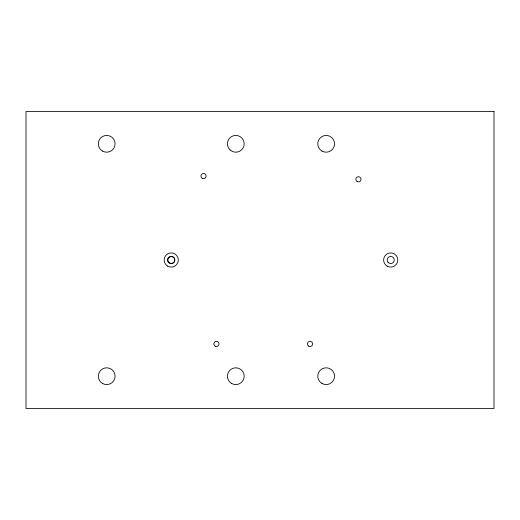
<?xml version="1.0" encoding="UTF-8"?>
<svg xmlns="http://www.w3.org/2000/svg" width="520" height="520" viewBox="0 0 520 520"><rect width="100%" height="100%" fill="white"/><g stroke="black" fill="none" stroke-linecap="round" stroke-linejoin="round"><path stroke-width="0.78" d="M167.719 260.364C167.96 264.829 175.455 264.231 174.759 259.636C174.519 255.171 167.024 255.769 167.719 260.364M494 111.534L26 111.534L26 408.466L494 408.466L494 111.534M102.492 151.073A8.392 8.392 0 0 0 115.083 143.806A8.392 8.392 0 0 0 102.492 136.539A8.392 8.392 0 0 0 102.492 151.073M102.492 383.461A8.392 8.392 0 0 0 115.083 376.194A8.392 8.392 0 0 0 102.492 368.927A8.392 8.392 0 0 0 102.492 383.461M231.595 383.461A8.392 8.392 0 0 0 244.186 376.194A8.392 8.392 0 0 0 231.595 368.927A8.392 8.392 0 0 0 231.595 383.461M230.178 150.046A8.392 8.392 0 0 0 244.004 145.555A8.392 8.392 0 0 0 233.201 135.824A8.392 8.392 0 0 0 230.178 150.046M321.971 151.073A8.392 8.392 0 0 0 334.555 143.806A8.392 8.392 0 0 0 321.971 136.539A8.392 8.392 0 0 0 321.971 151.073M321.971 383.461A8.392 8.392 0 0 0 334.555 376.194A8.392 8.392 0 0 0 321.971 368.927A8.392 8.392 0 0 0 321.971 383.461M215.137 346.151A2.581 2.581 0 0 0 219.011 343.915A2.581 2.581 0 0 0 215.137 341.679A2.581 2.581 0 0 0 215.137 346.151M308.737 346.151A2.581 2.581 0 0 0 312.611 343.915A2.581 2.581 0 0 0 308.737 341.679A2.581 2.581 0 0 0 308.737 346.151M357.149 181.545A2.581 2.581 0 0 0 361.023 179.309A2.581 2.581 0 0 0 357.149 177.073A2.581 2.581 0 0 0 357.149 181.545M202.228 178.321A2.581 2.581 0 0 0 206.102 176.085A2.581 2.581 0 0 0 202.228 173.849A2.581 2.581 0 0 0 202.228 178.321M167.694 266.149A7.098 7.098 0 0 0 178.341 260A7.098 7.098 0 0 0 167.694 253.851A7.098 7.098 0 0 0 167.694 266.149M387.166 266.149A7.098 7.098 0 0 0 397.82 260A7.098 7.098 0 0 0 387.166 253.851A7.098 7.098 0 0 0 387.166 266.149M388.076 262.373A3.549 3.549 0 0 0 394.095 261.099A3.549 3.549 0 0 0 389.981 256.529A3.549 3.549 0 0 0 388.076 262.373M168.922 262.685A3.549 3.549 0 0 0 174.727 260.663A3.549 3.549 0 0 0 170.072 256.646A3.549 3.549 0 0 0 168.922 262.685"/></g></svg>
